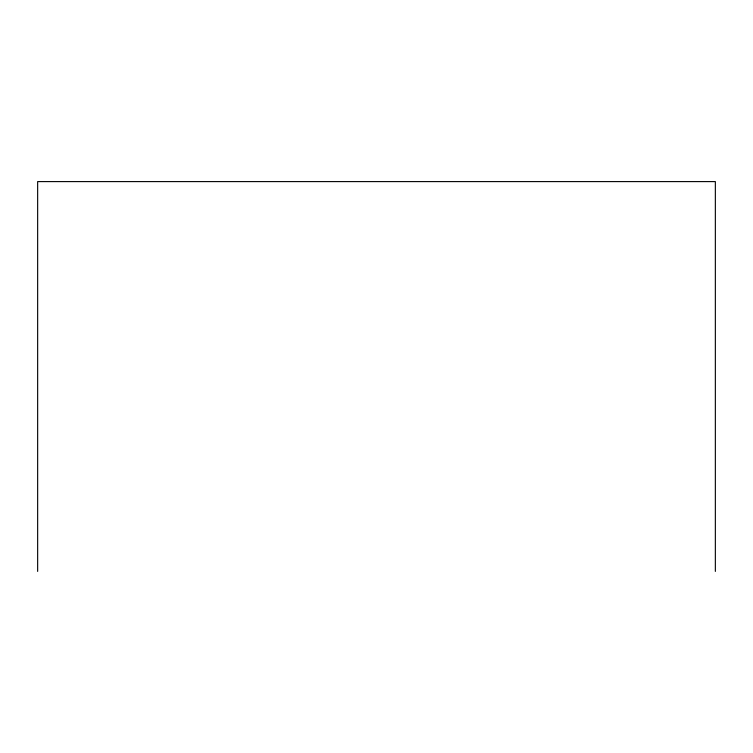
<?xml version="1.0" encoding="UTF-8"?>
<svg xmlns="http://www.w3.org/2000/svg" width="753" height="753" viewBox="0 0 753 753"><rect width="100%" height="100%" fill="white"/><g stroke="black" fill="none" stroke-linecap="round" stroke-linejoin="round"><path stroke-width="1.13" d="M715.35 571.405L715.35 181.595L37.65 181.595L37.65 571.405"/></g></svg>
